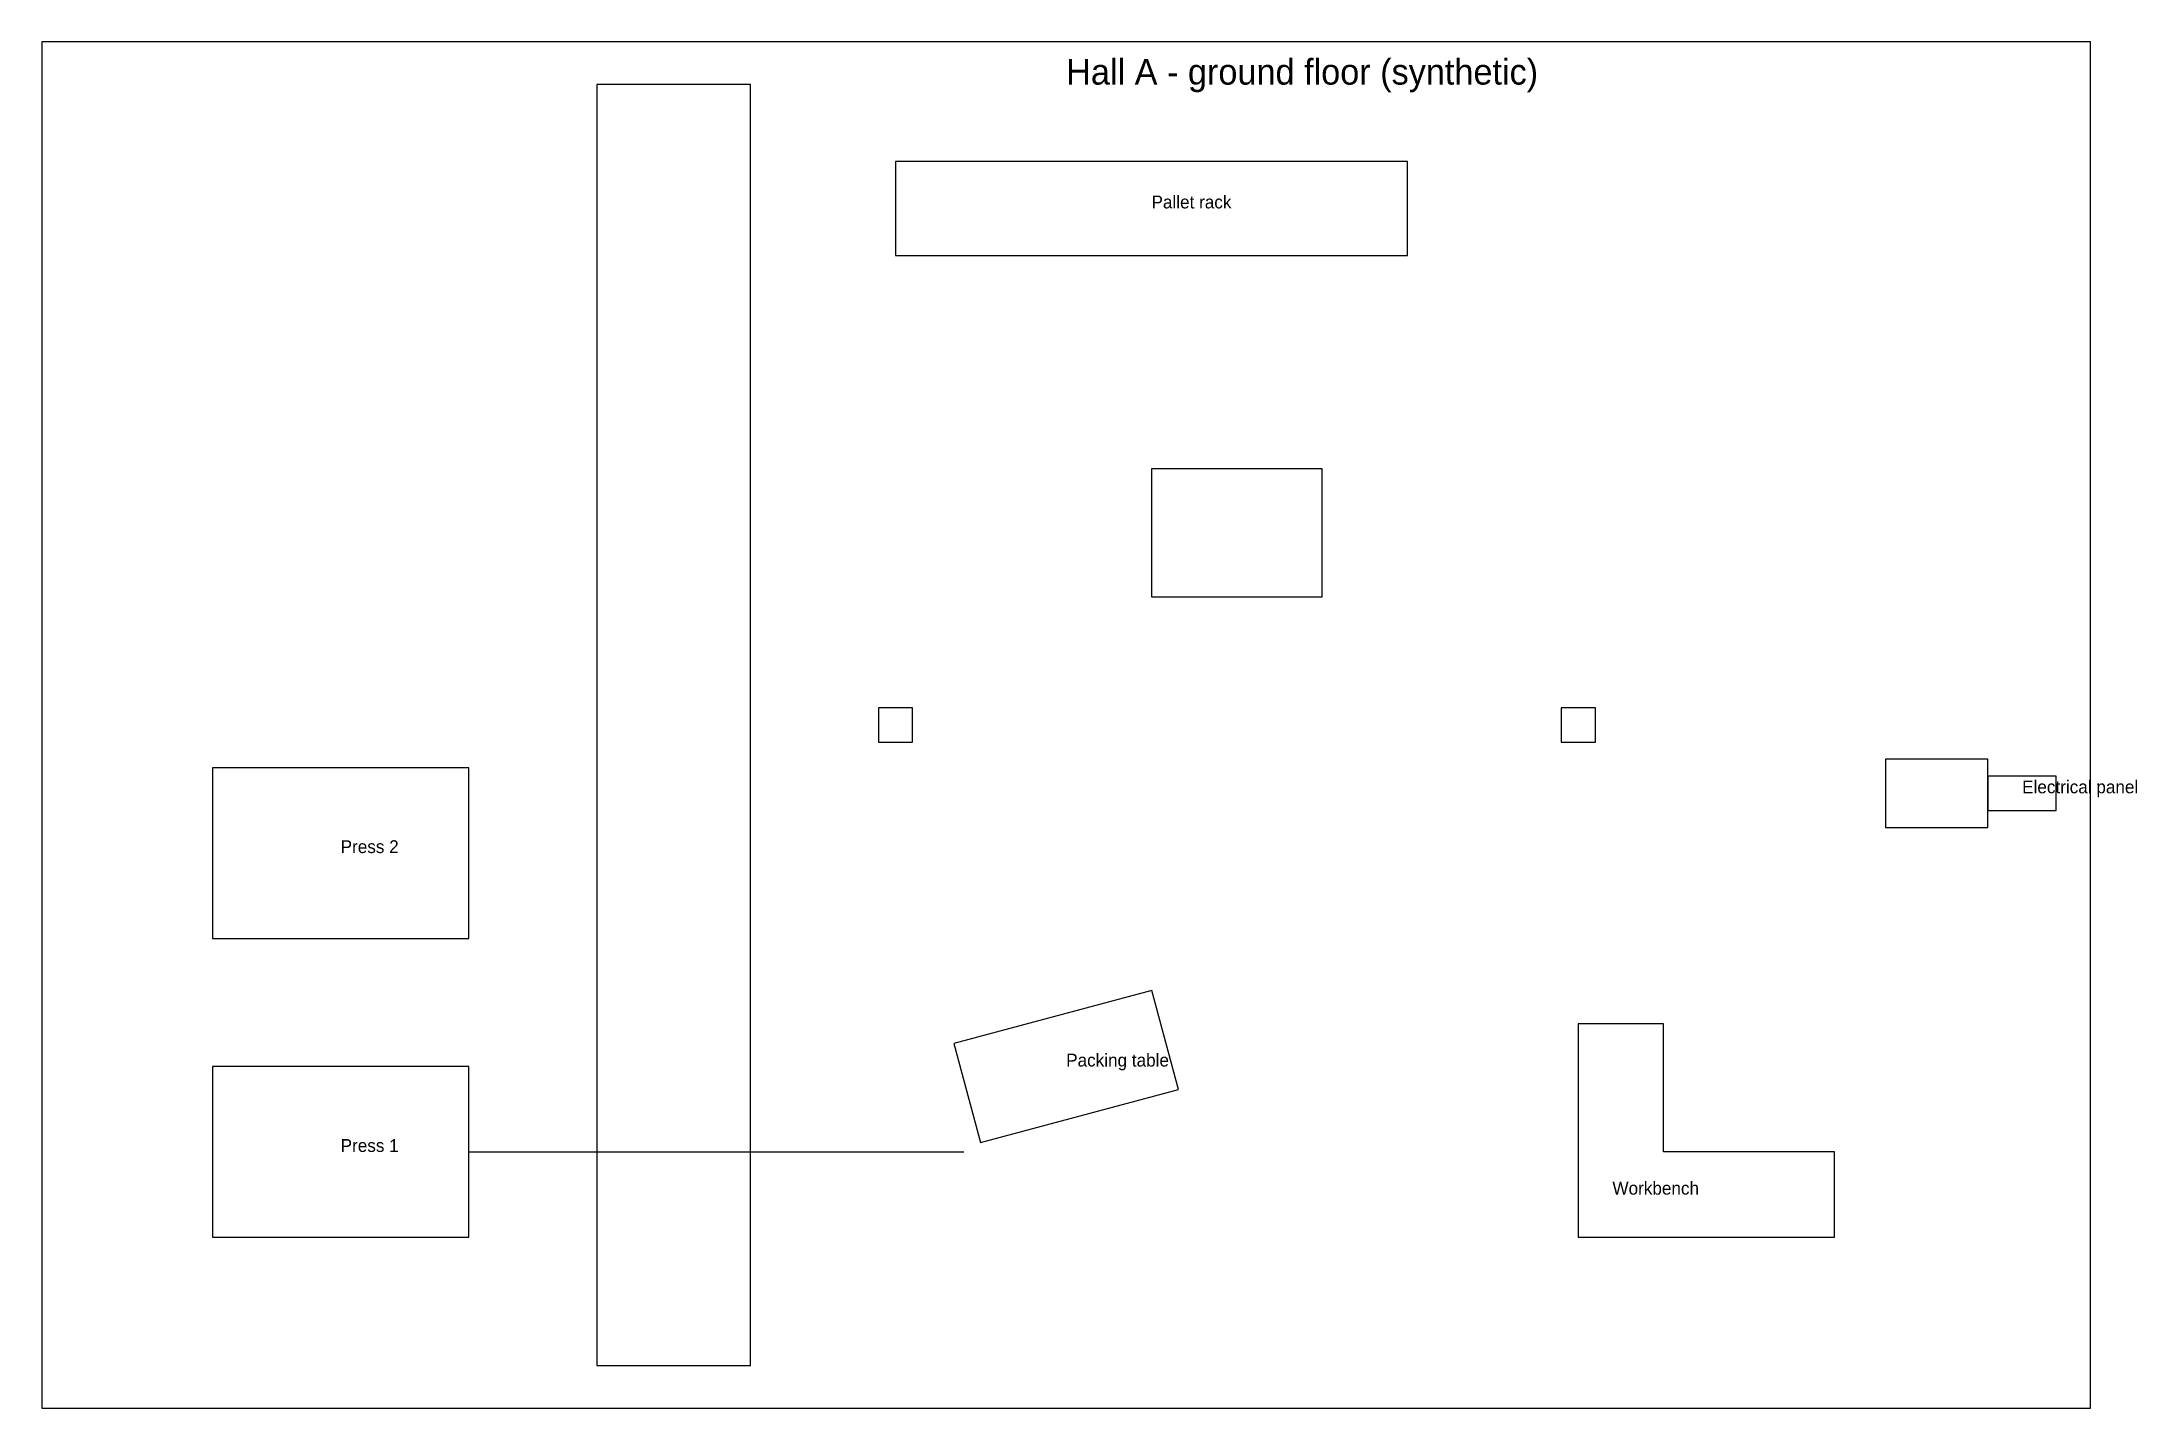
# Model space of a CAD drawing. Header units: millimetres. Extents: x 0 to 24547, y 0 to 16000.
import ezdxf

# ---------------------------------------------------------------- set-up
doc = ezdxf.new("R2010")
doc.units = ezdxf.units.MM
for name, color, linetype in [('A-WALL', 7, 'CONTINUOUS'), ('CONVEYOR', 7, 'CONTINUOUS'), ('EQUIPMENT', 7, 'CONTINUOUS'), ('KEEP-CLEAR', 7, 'CONTINUOUS'), ('S-COLS', 7, 'CONTINUOUS'), ('TEXT', 7, 'CONTINUOUS'), ('WALKWAY', 7, 'CONTINUOUS')]:
    doc.layers.add(name, color=color, linetype=linetype)

msp = doc.modelspace()

# ---------------------------------------------------------------- linework, layer by layer
at = {"layer": 'A-WALL'}
msp.add_lwpolyline([(0, 0), (24000, 0), (24000, 16000), (0, 16000)], close=True, dxfattribs=at)
at = {"layer": 'CONVEYOR'}
msp.add_lwpolyline([(5000, 3000), (10800, 3000)], dxfattribs=at)
at = {"layer": 'EQUIPMENT'}
for points in [[(10000, 13500), (16000, 13500), (16000, 14600), (10000, 14600)], [(13000, 9500), (15000, 9500), (15000, 11000), (13000, 11000)], [(2000, 5500), (5000, 5500), (5000, 7500), (2000, 7500)], [(22800, 7000), (23600, 7000), (23600, 7400), (22800, 7400)], [(10996.18, 3109.862), (13314.402, 3731.027), (13003.82, 4890.138), (10685.598, 4268.973)], [(18000, 2000), (21000, 2000), (21000, 3000), (19000, 3000), (19000, 4500), (18000, 4500)], [(2000, 2000), (5000, 2000), (5000, 4000), (2000, 4000)]]:
    msp.add_lwpolyline(points, close=True, dxfattribs=at)
at = {"layer": 'KEEP-CLEAR'}
msp.add_lwpolyline([(21600, 6800), (22800, 6800), (22800, 7600), (21600, 7600)], close=True, dxfattribs=at)
at = {"layer": 'S-COLS'}
for points in [[(9800, 7800), (10200, 7800), (10200, 8200), (9800, 8200)], [(17800, 7800), (18200, 7800), (18200, 8200), (17800, 8200)]]:
    msp.add_lwpolyline(points, close=True, dxfattribs=at)
at = {"layer": 'WALKWAY'}
msp.add_lwpolyline([(6500, 500), (8300, 500), (8300, 15500), (6500, 15500)], close=True, dxfattribs=at)

# ---------------------------------------------------------------- texts
at = {"layer": 'TEXT'}
for s, height, p in [('Hall A - ground floor (synthetic)', 300, (12000, 15500)), ('Pallet rack', 150, (13000, 14050)), ('Electrical panel', 150, (23200, 7200)), ('Press 2', 150, (3500, 6500)), ('Packing table', 150, (12000, 4000)), ('Press 1', 150, (3500, 3000)), ('Workbench', 150, (18400, 2500))]:
    msp.add_text(s, height=height, dxfattribs=at).set_placement(p)

doc.saveas('drawing.dxf')
